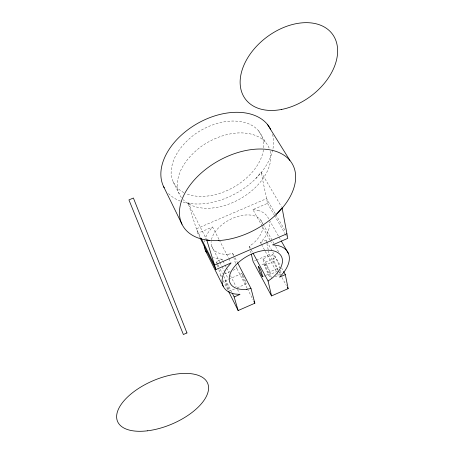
<?xml version="1.0" encoding="UTF-8"?>
<svg xmlns="http://www.w3.org/2000/svg" width="454" height="454" viewBox="0 0 454 454"><rect width="100%" height="100%" fill="white"/><g stroke="black" fill="none" stroke-linecap="round" stroke-linejoin="round"><path stroke-width="0.34" stroke-dasharray="2.27 1.7" d="M234.565 288.965L229.44 291.196L227.596 285.645L225.031 280.833L226.217 284.772L228.799 290.407M242.981 275.362L241.704 273.58L243.435 279.176L246.091 283.937L245.574 281.48L243.208 275.828M264.971 263.462L265.034 264.75L266.538 269.114L268.547 273.087L269.33 273.807C269.08 270.175 267.275 266.577 265.267 263.558L260.749 265.301M218.959 239.377L212.568 226.977L208.902 231.449A35.565 21.02 -28.1 0 0 204.805 240.035M255.903 178.445L261.095 172.162L281.355 206.553M261.152 243.838L260.471 242.606L264.132 238.378A35.565 21.02 -28.1 0 0 269.5 222.063M249.836 248.293L249.342 246.301L253.224 243.423M237.124 287.847L246.091 283.937M263.303 276.435L265.715 275.385M266.316 275.124L269.33 273.807M271.271 277.729L269.954 271.855L279.999 267.48L275.686 257.645L272.826 254.586L262.889 258.899L264.41 265.488L268.632 275.124L278.467 270.839M275.147 276.753L281.355 274.046L279.289 271.753M221.302 276.889L220.678 275.64L221.978 275.079M224.577 273.949L230.422 271.407M233.021 270.278L236.92 268.586L235.83 264.648M254.41 260.988L255.704 260.431M256.351 260.148L269.273 254.535L268.524 251.113M262.889 258.899L265.641 262.009L275.686 257.645M225.031 280.833L241.704 273.58M264.41 265.488L274.244 261.209L272.826 254.586M217.222 264.341L216.41 261.686L222.097 259.223L222.738 260.477M260.471 242.606L266.118 240.16L280.18 265.386M200.015 237.686L197.831 233.311L212.568 226.977M269.977 240.03L252.912 209.623L267.519 203.341L261.095 172.162M228.288 254.217L232.749 253.485L233.725 255.364M222.097 259.223L217.165 258.706A35.565 21.02 -28.1 0 1 213.386 257.577M252.912 209.623L257.906 210.361M197.831 233.311L188.081 202.915L190.742 203.596M268.632 275.124L271.418 278.381M183.876 192.598A49.934 32.801 -29.6 0 1 171.107 173.241C171.249 157.39 182.02 144.287 193.909 134.917A49.934 32.801 -29.6 0 1 230.564 121.099A49.838 32.001 -27.1 0 1 258.581 130.803L265.704 142.46A50.513 32.575 -29.5 0 1 269.37 148.713M275.323 213.789L266.549 198.653L196.383 228.799L200.77 237.567M275.674 214.396L285.504 231.347M267.519 203.341L274.148 214.816M274.5 215.417L284.97 233.538M285.316 234.139L286.712 236.557M269.392 220.196L278.79 236.659M279.142 237.266L280.878 240.319M260.755 220.094L262.826 223.765M263.172 224.378L273.864 243.378M275.589 246.437L278.694 251.953M270.317 240.643L272.366 244.292M281.554 267.849L283.614 271.537M269.273 254.535L278.194 270.658M278.54 271.282L280.254 274.381M281.968 277.485L286.429 285.543M261.493 244.456L276.792 272.218M277.133 272.831L278.835 275.918M249.342 246.301L252.691 252.503M235.03 257.866L237.311 262.242M236.92 268.586L247.027 288.108M247.356 288.738L253.224 300.071M219.276 239.996L228.544 257.98M228.861 258.598L230.78 262.321M223.056 261.107L224.656 264.245M224.974 264.875L226.257 267.389M226.574 268.019L229.134 273.041M230.411 275.555L236.171 286.86M237.448 289.374L239.366 293.142M211.621 246.011L219.532 261.657M219.849 262.287L221.751 266.038M222.063 266.668L224.282 271.049M224.594 271.674L228.078 278.557M188.081 202.915L206.366 239.184M216.41 261.686L217.676 264.205M217.994 264.835L218.947 266.725M220.213 269.245L222.432 273.654M223.697 276.168L231.932 292.546M223.175 280.629L227.851 289.975M173.184 181.787L179.245 193.909M274.244 261.209L278.183 270.198M265.641 262.009L269.954 271.855M217.426 265.005L218.039 267.003M218.851 269.659L220.678 275.64M232.749 253.485L235.649 263.99M250.489 250.943L250.983 252.929M266.118 240.16L266.719 242.896M266.867 243.582L268.371 250.426M280.544 270.102L281.225 273.387M272.565 134.395A60.723 39.895 -29.6 0 1 272.854 149.235M272.706 149.922A60.723 39.895 -29.6 0 1 181.01 201.349M180.369 201.111A60.723 39.895 -29.6 0 1 167.39 192.354M258.581 130.803A49.934 32.801 -29.6 0 1 263.536 149.179M263.445 149.854A49.934 32.801 -29.6 0 1 233.356 187.383A49.934 32.801 -29.6 0 1 185.817 193.512M270.141 151.233A50.513 32.575 -29.5 0 1 239.672 199.119A50.513 32.575 -29.5 0 1 183.257 199.743M181.413 197.564A50.513 32.575 -29.5 0 1 177.219 185.402C177.508 169.45 188.523 156.409 200.492 147.017A50.513 32.575 -29.5 0 1 237.55 132.971A50.411 31.757 -27 0 1 265.704 142.46M257.906 210.367A35.565 21.02 -28.1 0 1 268.7 218.976M262.883 226.586A28 16.548 -28.1 0 1 253.207 243.412M228.294 254.2A28 16.548 -28.1 0 1 211.155 241.471M211.468 239.61A28 16.548 -28.1 0 1 237.397 216.575A28 16.548 -28.1 0 1 262.633 223.998M204.391 241.948A35.565 21.02 -28.1 0 1 204.646 240.682"/><path stroke-width="0.68" d="M276.594 214.084L282.07 207.762L287.762 238.367L272.706 244.899L277.774 245.512A36.7 20.396 -27.9 0 1 283.353 272.916L279.516 277.15L285.328 274.613L283.614 271.537M285.328 274.613L288.148 288.648L271.526 295.923L268.087 281.054L272.116 278.132A28.897 16.055 -27.9 0 0 273.507 250.846A28.897 16.055 -27.9 0 0 233.027 268.507A28.897 16.055 -27.9 0 0 246.448 289.317M237.635 262.866L251 288.511L254.859 303.221L238.146 310.536L234.151 296.956L240.007 294.402L234.996 294.016A36.7 20.396 -28 0 1 227.255 267.434L231.103 262.94L215.905 269.528L200.328 238.31M286.905 233.77L214.538 265.125L201.082 238.197M246.443 289.334L251 288.511M209.385 240.416L206.684 239.808L215.905 269.528M267.497 124.504L289.919 160.438M281.23 240.926L288.534 253.729M287.461 287.405L288.148 288.648M253.026 253.128L268.087 281.054M271.526 295.923L253.116 261.549L251.312 254.257M253.877 301.331L254.859 303.221M232.249 293.176L234.151 296.956M228.476 291.218L238.146 310.536M205.645 250.994L223.442 286.724M163.582 186.56L181.992 224.225M164.212 187.786A60.723 39.895 -29.6 0 1 198.551 122.875A60.723 39.895 -29.6 0 1 270.573 129.208M206.638 252.589A35.565 21.02 -28.1 0 1 204.175 245.438M258.332 266.35L259.949 271.986L261.941 275.964L262.696 276.696L261.095 271.061L259.694 268.093L258.332 266.35M186.963 332.941L183.388 334.507L128.936 199.913L133.397 198.018L186.963 332.941M147.561 430.801A48.93 23.619 -23 0 0 207.745 383.471A48.93 23.619 -23 0 0 132.506 392.75A48.93 23.619 -23 0 0 147.561 430.801M281.384 109.493A54.293 36.819 -36.8 0 0 334.36 37.171A54.293 36.819 -36.8 0 0 250.914 53.044A54.293 36.819 -36.8 0 0 281.384 109.493M218.238 240.592A62.89 38.999 -29.2 0 0 294.657 169.512A62.89 38.999 -29.2 0 0 199.771 174.381A62.89 38.999 -29.2 0 0 218.238 240.592"/></g></svg>
